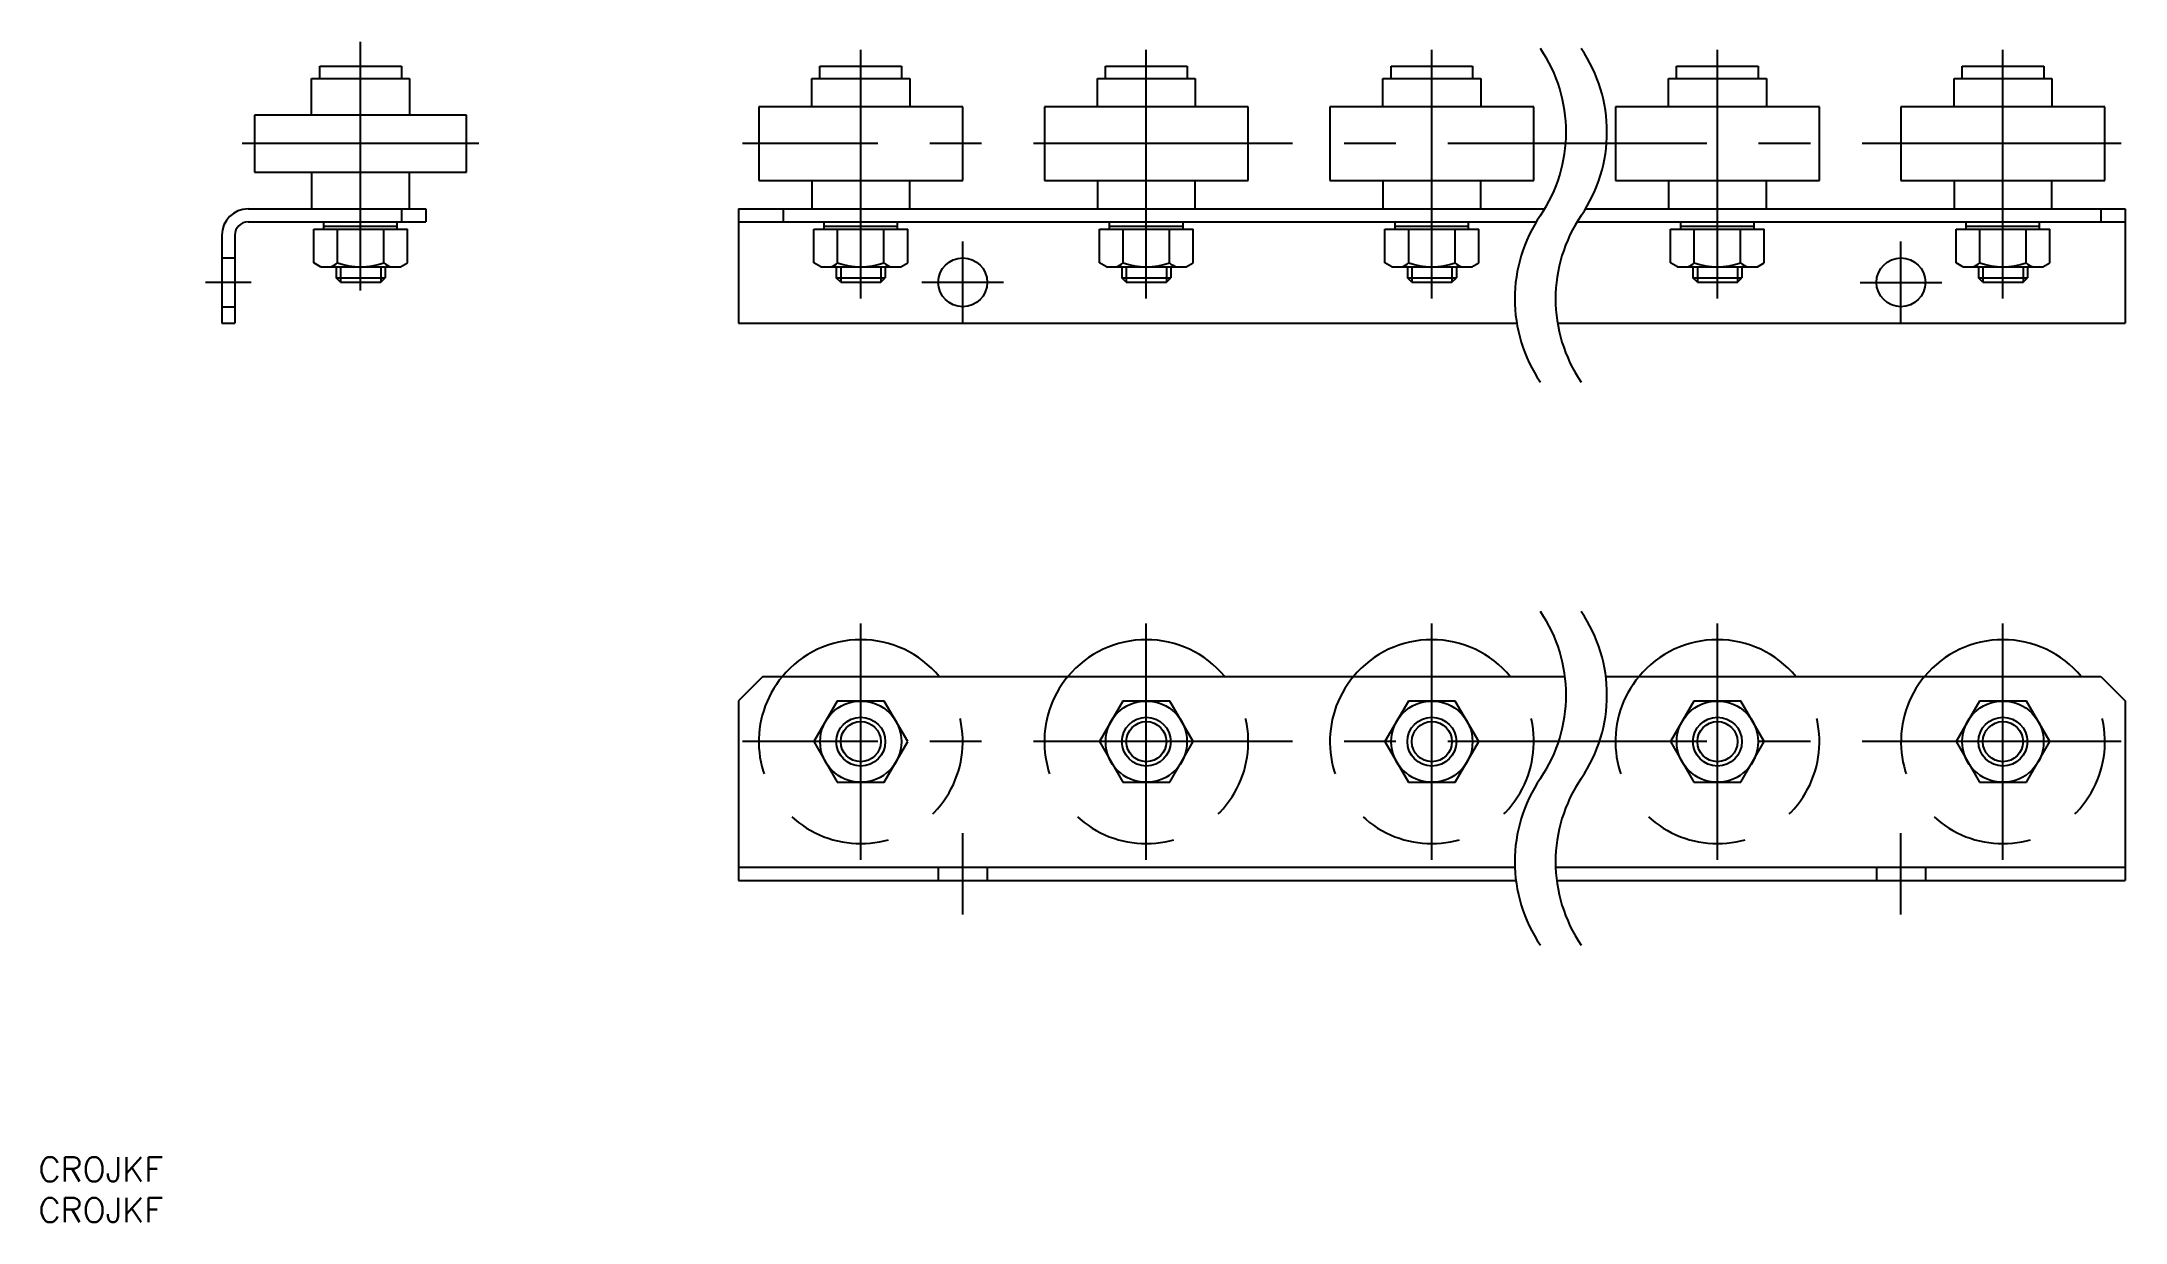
# Model space of a CAD drawing. Extents: x -85 to 170, y -110 to 34.
import ezdxf

# ---------------------------------------------------------------- set-up
doc = ezdxf.new("R2010")
doc.units = 0
for name, pattern in [('CENTER', [50.8, 31.75, -6.35, 6.35, -6.35]), ('DASHED', [19.05, 12.7, -6.35]), ('PHANTOM', [63.5, 31.75, -6.35, 6.35, -6.35, 6.35, -6.35])]:
    doc.linetypes.add(name, pattern=pattern)
doc.layers.get('0').update_dxf_attribs({"linetype": 'CONTINUOUS'})
doc.layers.add('CENTER', color=1, linetype='CENTER')
doc.styles.get("Standard").update_dxf_attribs({"font": 'txt.shx', "height": 3, "bigfont": 'bigfont.shx'})

# ---------------------------------------------------------------- blocks, each defined once
blk = doc.blocks.new('*U22')
at = {"color": 7, "linetype": 'CONTINUOUS'}
for p in [(-85.79, -105.22), (-85.79, -110.22)]:
    blk.add_text('CROJKF', height=3, dxfattribs=at).set_placement(p)

msp = doc.modelspace()

# ---------------------------------------------------------------- linework, layer by layer
at = {"color": 7, "linetype": 'CONTINUOUS'}
for p, q in [((-51.31, 30), (-51.31, 31.5)), ((-51.31, 31.5), (-41.31, 31.5)), ((-41.31, 31.5), (-41.31, 30)), ((10, 30), (10, 31.5)), ((10, 31.5), (20, 31.5)), ((20, 31.5), (20, 30)), ((45, 30), (45, 31.5)), ((45, 31.5), (55, 31.5)), ((55, 31.5), (55, 30)), ((80, 30), (80, 31.5)), ((80, 31.5), (90, 31.5)), ((90, 31.5), (90, 30)), ((115, 30), (115, 31.5)), ((115, 31.5), (125, 31.5)), ((125, 31.5), (125, 30)), ((150, 30), (150, 31.5)), ((150, 31.5), (160, 31.5)), ((160, 31.5), (160, 30)), ((-52.31, 25.5), (-52.31, 30)), ((-52.31, 30), (-40.31, 30)), ((-40.31, 30), (-40.31, 25.5)), ((9, 26.5), (9, 30)), ((9, 30), (21, 30)), ((21, 30), (21, 26.5)), ((44, 26.5), (44, 30)), ((44, 30), (56, 30)), ((56, 30), (56, 26.5)), ((79, 26.5), (79, 30)), ((79, 30), (91, 30)), ((91, 30), (91, 26.5)), ((114, 26.5), (114, 30)), ((114, 30), (126, 30)), ((126, 30), (126, 26.5)), ((149, 26.5), (149, 30)), ((149, 30), (161, 30)), ((161, 30), (161, 26.5)), ((2.5, 26.5), (2.5, 17.5)), ((27.5, 26.5), (2.5, 26.5)), ((27.5, 17.5), (27.5, 26.5)), ((37.5, 26.5), (37.5, 17.5)), ((62.5, 26.5), (37.5, 26.5)), ((62.5, 17.5), (62.5, 26.5)), ((72.5, 26.5), (72.5, 17.5)), ((97.5, 26.5), (72.5, 26.5)), ((97.5, 17.5), (97.5, 26.5)), ((107.5, 26.5), (107.5, 17.5)), ((132.5, 26.5), (107.5, 26.5)), ((132.5, 17.5), (132.5, 26.5)), ((142.5, 26.5), (142.5, 17.5)), ((167.5, 26.5), (142.5, 26.5)), ((167.5, 17.5), (167.5, 26.5)), ((-59.31, 25.5), (-59.31, 18.5)), ((-33.31, 25.5), (-59.31, 25.5)), ((-33.31, 18.5), (-33.31, 25.5)), ((-59.31, 18.5), (-33.31, 18.5)), ((-52.31, 18.5), (-52.31, 14)), ((-40.31, 14), (-40.31, 18.5)), ((2.5, 17.5), (27.5, 17.5)), ((9, 17.5), (9, 14)), ((21, 14), (21, 17.5)), ((37.5, 17.5), (62.5, 17.5)), ((44, 17.5), (44, 14)), ((56, 14), (56, 17.5)), ((72.5, 17.5), (97.5, 17.5)), ((79, 17.5), (79, 14)), ((91, 14), (91, 17.5)), ((107.5, 17.5), (132.5, 17.5)), ((114, 17.5), (114, 14)), ((126, 14), (126, 17.5)), ((142.5, 17.5), (167.5, 17.5)), ((149, 17.5), (149, 14)), ((161, 14), (161, 17.5)), ((-60.11, 14), (-38.31, 14)), ((-41.31, 14), (-41.31, 12.4)), ((-38.31, 14), (-38.31, 12.4)), ((0, 14), (98.82, 14)), ((0, 14), (0, 0)), ((5.5, 14), (5.5, 12.4)), ((103.82, 14), (170, 14)), ((167, 14), (167, 12.4)), ((170, 14), (170, 0)), ((-63.31, 10.8), (-63.31, 0)), ((-61.71, 10.8), (-61.71, 0)), ((-60.11, 12.4), (-38.31, 12.4)), ((-52.06, 11.5), (-40.56, 11.5)), ((-52.06, 7.39), (-52.06, 11.5)), ((-50.81, 11.5), (-50.81, 12.4)), ((-50.81, 11.9), (-41.81, 11.9)), ((-49.15, 7.39), (-49.15, 11.5)), ((-43.47, 7.39), (-43.47, 11.5)), ((-41.81, 11.5), (-41.81, 12.4)), ((-40.56, 7.39), (-40.56, 11.5)), ((0, 12.4), (97.8, 12.4)), ((9.25, 11.5), (20.75, 11.5)), ((9.25, 7.39), (9.25, 11.5)), ((10.5, 11.5), (10.5, 12.4)), ((10.5, 11.9), (19.5, 11.9)), ((12.16, 7.39), (12.16, 11.5)), ((17.84, 7.39), (17.84, 11.5)), ((19.5, 11.5), (19.5, 12.4)), ((20.75, 7.39), (20.75, 11.5)), ((44.25, 11.5), (55.75, 11.5)), ((44.25, 7.39), (44.25, 11.5)), ((45.5, 11.5), (45.5, 12.4)), ((45.5, 11.9), (54.5, 11.9)), ((47.16, 7.39), (47.16, 11.5)), ((52.84, 7.39), (52.84, 11.5)), ((54.5, 11.5), (54.5, 12.4)), ((55.75, 7.39), (55.75, 11.5)), ((79.25, 11.5), (90.75, 11.5)), ((79.25, 7.39), (79.25, 11.5)), ((80.5, 11.5), (80.5, 12.4)), ((80.5, 11.9), (89.5, 11.9)), ((82.16, 7.39), (82.16, 11.5)), ((87.84, 7.39), (87.84, 11.5)), ((89.5, 11.5), (89.5, 12.4)), ((90.75, 7.39), (90.75, 11.5)), ((102.8, 12.4), (170, 12.4)), ((114.25, 11.5), (125.75, 11.5)), ((114.25, 7.39), (114.25, 11.5)), ((115.5, 11.5), (115.5, 12.4)), ((115.5, 11.9), (124.5, 11.9)), ((117.16, 7.39), (117.16, 11.5)), ((122.84, 7.39), (122.84, 11.5)), ((124.5, 11.5), (124.5, 12.4)), ((125.75, 7.39), (125.75, 11.5)), ((149.25, 11.5), (160.75, 11.5)), ((149.25, 7.39), (149.25, 11.5)), ((150.5, 11.5), (150.5, 12.4)), ((150.5, 11.9), (159.5, 11.9)), ((152.16, 7.39), (152.16, 11.5)), ((157.84, 7.39), (157.84, 11.5)), ((159.5, 11.5), (159.5, 12.4)), ((160.75, 7.39), (160.75, 11.5)), ((-51.21, 6.9), (-52.06, 7.39)), ((-51.21, 6.9), (-41.41, 6.9)), ((-49.31, 6.9), (-49.31, 5.57)), ((-49.31, 5.57), (-43.31, 5.57)), ((-48.76, 5.02), (-49.31, 5.57)), ((-43.85, 5.02), (-43.31, 5.57)), ((-43.31, 6.9), (-43.31, 5.57)), ((-41.41, 6.9), (-40.56, 7.39)), ((10.1, 6.9), (9.25, 7.39)), ((10.1, 6.9), (19.9, 6.9)), ((12, 6.9), (12, 5.57)), ((12, 5.57), (18, 5.57)), ((12.54, 5.02), (12, 5.57)), ((17.46, 5.02), (18, 5.57)), ((18, 6.9), (18, 5.57)), ((19.9, 6.9), (20.75, 7.39)), ((45.1, 6.9), (44.25, 7.39)), ((45.1, 6.9), (54.9, 6.9)), ((47, 6.9), (47, 5.57)), ((47, 5.57), (53, 5.57)), ((47.54, 5.02), (47, 5.57)), ((52.46, 5.02), (53, 5.57)), ((53, 6.9), (53, 5.57)), ((54.9, 6.9), (55.75, 7.39)), ((80.1, 6.9), (79.25, 7.39)), ((80.1, 6.9), (89.9, 6.9)), ((82, 6.9), (82, 5.57)), ((82, 5.57), (88, 5.57)), ((82.54, 5.02), (82, 5.57)), ((87.46, 5.02), (88, 5.57)), ((88, 6.9), (88, 5.57)), ((89.9, 6.9), (90.75, 7.39)), ((115.1, 6.9), (114.25, 7.39)), ((115.1, 6.9), (124.9, 6.9)), ((117, 6.9), (117, 5.57)), ((117, 5.57), (123, 5.57)), ((117.54, 5.02), (117, 5.57)), ((122.46, 5.02), (123, 5.57)), ((123, 6.9), (123, 5.57)), ((124.9, 6.9), (125.75, 7.39)), ((150.1, 6.9), (149.25, 7.39)), ((150.1, 6.9), (159.9, 6.9)), ((152, 6.9), (152, 5.57)), ((152, 5.57), (158, 5.57)), ((152.54, 5.02), (152, 5.57)), ((157.46, 5.02), (158, 5.57)), ((158, 6.9), (158, 5.57)), ((159.9, 6.9), (160.75, 7.39)), ((-48.76, 5.02), (-43.85, 5.02)), ((12.54, 5.02), (17.46, 5.02)), ((47.54, 5.02), (52.46, 5.02)), ((82.54, 5.02), (87.46, 5.02)), ((117.54, 5.02), (122.46, 5.02)), ((152.54, 5.02), (157.46, 5.02)), ((-63.31, 0), (-61.71, 0)), ((0, 0), (95.41, 0)), ((100.41, 0), (170, 0)), ((3, -43.3), (0, -46.3)), ((3, -43.3), (101.31, -43.3)), ((106.31, -43.3), (167, -43.3)), ((167, -43.3), (170, -46.3)), ((0, -46.3), (0, -68.3)), ((12.12, -46.32), (9.25, -51.3)), ((17.87, -46.32), (12.12, -46.32)), ((20.75, -51.3), (17.87, -46.32)), ((47.12, -46.32), (44.25, -51.3)), ((52.87, -46.32), (47.12, -46.32)), ((55.75, -51.3), (52.87, -46.32)), ((82.12, -46.32), (79.25, -51.3)), ((87.87, -46.32), (82.12, -46.32)), ((90.75, -51.3), (87.87, -46.32)), ((117.12, -46.32), (114.25, -51.3)), ((122.87, -46.32), (117.12, -46.32)), ((125.75, -51.3), (122.87, -46.32)), ((152.12, -46.32), (149.25, -51.3)), ((157.87, -46.32), (152.12, -46.32)), ((160.75, -51.3), (157.87, -46.32)), ((170, -46.3), (170, -68.3)), ((9.25, -51.3), (12.12, -56.28)), ((17.87, -56.28), (20.75, -51.3)), ((44.25, -51.3), (47.12, -56.28)), ((52.87, -56.28), (55.75, -51.3)), ((79.25, -51.3), (82.12, -56.28)), ((87.87, -56.28), (90.75, -51.3)), ((114.25, -51.3), (117.12, -56.28)), ((122.87, -56.28), (125.75, -51.3)), ((149.25, -51.3), (152.12, -56.28)), ((157.87, -56.28), (160.75, -51.3)), ((12.12, -56.28), (17.87, -56.28)), ((47.12, -56.28), (52.87, -56.28)), ((82.12, -56.28), (87.87, -56.28)), ((117.12, -56.28), (122.87, -56.28)), ((152.12, -56.28), (157.87, -56.28)), ((0, -66.7), (95.18, -66.7)), ((0, -68.3), (95.31, -68.3)), ((100.18, -66.7), (170, -66.7)), ((100.31, -68.3), (170, -68.3))]:
    msp.add_line(p, q, dxfattribs=at)
at = {"color": 3, "linetype": 'DASHED'}
for p, q in [((-63.31, 8), (-61.71, 8)), ((-63.31, 2), (-61.71, 2)), ((24.5, -66.7), (24.5, -68.3)), ((30.5, -66.7), (30.5, -68.3)), ((139.5, -66.7), (139.5, -68.3)), ((145.5, -66.7), (145.5, -68.3))]:
    msp.add_line(p, q, dxfattribs=at)
at = {"color": 3, "linetype": 'CONTINUOUS'}
for p, q in [((-48.76, 6.9), (-48.76, 5.02)), ((-43.85, 6.9), (-43.85, 5.02)), ((12.54, 6.9), (12.54, 5.02)), ((17.46, 6.9), (17.46, 5.02)), ((47.54, 6.9), (47.54, 5.02)), ((52.46, 6.9), (52.46, 5.02)), ((82.54, 6.9), (82.54, 5.02)), ((87.46, 6.9), (87.46, 5.02)), ((117.54, 6.9), (117.54, 5.02)), ((122.46, 6.9), (122.46, 5.02)), ((152.54, 6.9), (152.54, 5.02)), ((157.46, 6.9), (157.46, 5.02))]:
    msp.add_line(p, q, dxfattribs=at)
at = {"color": 7, "linetype": 'CONTINUOUS'}
for centre, radius in [((27.5, 5), 3), ((142.5, 5), 3), ((15, -51.3), 4.98), ((15, -51.3), 3), ((50, -51.3), 4.98), ((50, -51.3), 3), ((85, -51.3), 4.98), ((85, -51.3), 3), ((120, -51.3), 4.98), ((120, -51.3), 3), ((155, -51.3), 4.98), ((155, -51.3), 3)]:
    msp.add_circle(centre, radius, dxfattribs=at)
at = {"color": 3, "linetype": 'CONTINUOUS'}
for centre in [(15, -51.3), (50, -51.3), (85, -51.3), (120, -51.3), (155, -51.3)]:
    msp.add_circle(centre, 2.46, dxfattribs=at)
at = {"color": 3, "linetype": 'PHANTOM'}
for centre, start, end in [((83.28, 23.42), 325.7811, 34.2189), ((88.28, 23.42), 325.7811, 34.2189), ((113.34, 2.98), 145.7811, 214.2189), ((118.34, 2.98), 145.7811, 214.2189), ((83.28, -45.58), 325.7811, 34.2189), ((88.28, -45.58), 325.7811, 34.2189), ((113.34, -66.03), 145.7811, 214.2189), ((118.34, -66.03), 145.7811, 214.2189)]:
    msp.add_arc(centre, 18.18, start, end, dxfattribs=at)
at = {"color": 7, "linetype": 'CONTINUOUS'}
for centre, radius, start, end in [((-60.11, 10.8), 3.2, 90, 180), ((-60.11, 10.8), 1.6, 90, 180), ((-50.6, 8.93), 2.12, 286.6037, 313.3962), ((-46.31, 15.36), 8.46, 250.3887, 289.6113), ((-42.01, 8.93), 2.12, 226.6038, 253.3963), ((10.71, 8.93), 2.12, 286.6037, 313.3962), ((15, 15.36), 8.46, 250.3887, 289.6113), ((19.29, 8.93), 2.12, 226.6038, 253.3963), ((45.71, 8.93), 2.12, 286.6037, 313.3962), ((50, 15.36), 8.46, 250.3887, 289.6113), ((54.29, 8.93), 2.12, 226.6038, 253.3963), ((80.71, 8.93), 2.12, 286.6037, 313.3962), ((85, 15.36), 8.46, 250.3887, 289.6113), ((89.29, 8.93), 2.12, 226.6038, 253.3963), ((115.71, 8.93), 2.12, 286.6037, 313.3962), ((120, 15.36), 8.46, 250.3887, 289.6113), ((124.29, 8.93), 2.12, 226.6038, 253.3963), ((150.71, 8.93), 2.12, 286.6037, 313.3962), ((155, 15.36), 8.46, 250.3887, 289.6113), ((159.29, 8.93), 2.12, 226.6038, 253.3963), ((15, -51.3), 12.5, 39.7918, 140.2082), ((50, -51.3), 12.5, 39.7918, 140.2082), ((85, -51.3), 12.5, 39.7918, 140.2082), ((120, -51.3), 12.5, 39.7918, 140.2082), ((155, -51.3), 12.5, 39.7918, 140.2082)]:
    msp.add_arc(centre, radius, start, end, dxfattribs=at)
at = {"color": 3, "linetype": 'DASHED'}
for centre in [(15, -51.3), (50, -51.3), (85, -51.3), (120, -51.3), (155, -51.3)]:
    msp.add_arc(centre, 12.5, 140.2082, 39.7918, dxfattribs=at)
at = {"layer": 'CENTER', "color": 1, "linetype": 'CENTER'}
for p, q in [((-46.31, 4), (-46.31, 34.5)), ((15, 3), (15, 33.5)), ((50, 3), (50, 33.5)), ((85, 3), (85, 33.5)), ((120, 3), (120, 33.5)), ((155, 3), (155, 33.5)), ((-31.81, 22), (-60.81, 22)), ((169.5, 22), (0.5, 22)), ((27.5, 0), (27.5, 10)), ((142.5, 0), (142.5, 10)), ((-59.71, 5), (-65.31, 5)), ((32.5, 5), (22.5, 5)), ((137.5, 5), (147.5, 5)), ((15, -65.8), (15, -36.8)), ((50, -65.8), (50, -36.8)), ((85, -65.8), (85, -36.8)), ((120, -65.8), (120, -36.8)), ((155, -65.8), (155, -36.8)), ((169.5, -51.3), (0.5, -51.3)), ((27.5, -72.5), (27.5, -62.5)), ((142.5, -72.5), (142.5, -62.5))]:
    msp.add_line(p, q, dxfattribs=at)

# ---------------------------------------------------------------- block references
at = {"color": 7, "linetype": 'CONTINUOUS'}
msp.add_blockref('*U22', (0, 0), dxfattribs=at)

doc.saveas('drawing.dxf')
